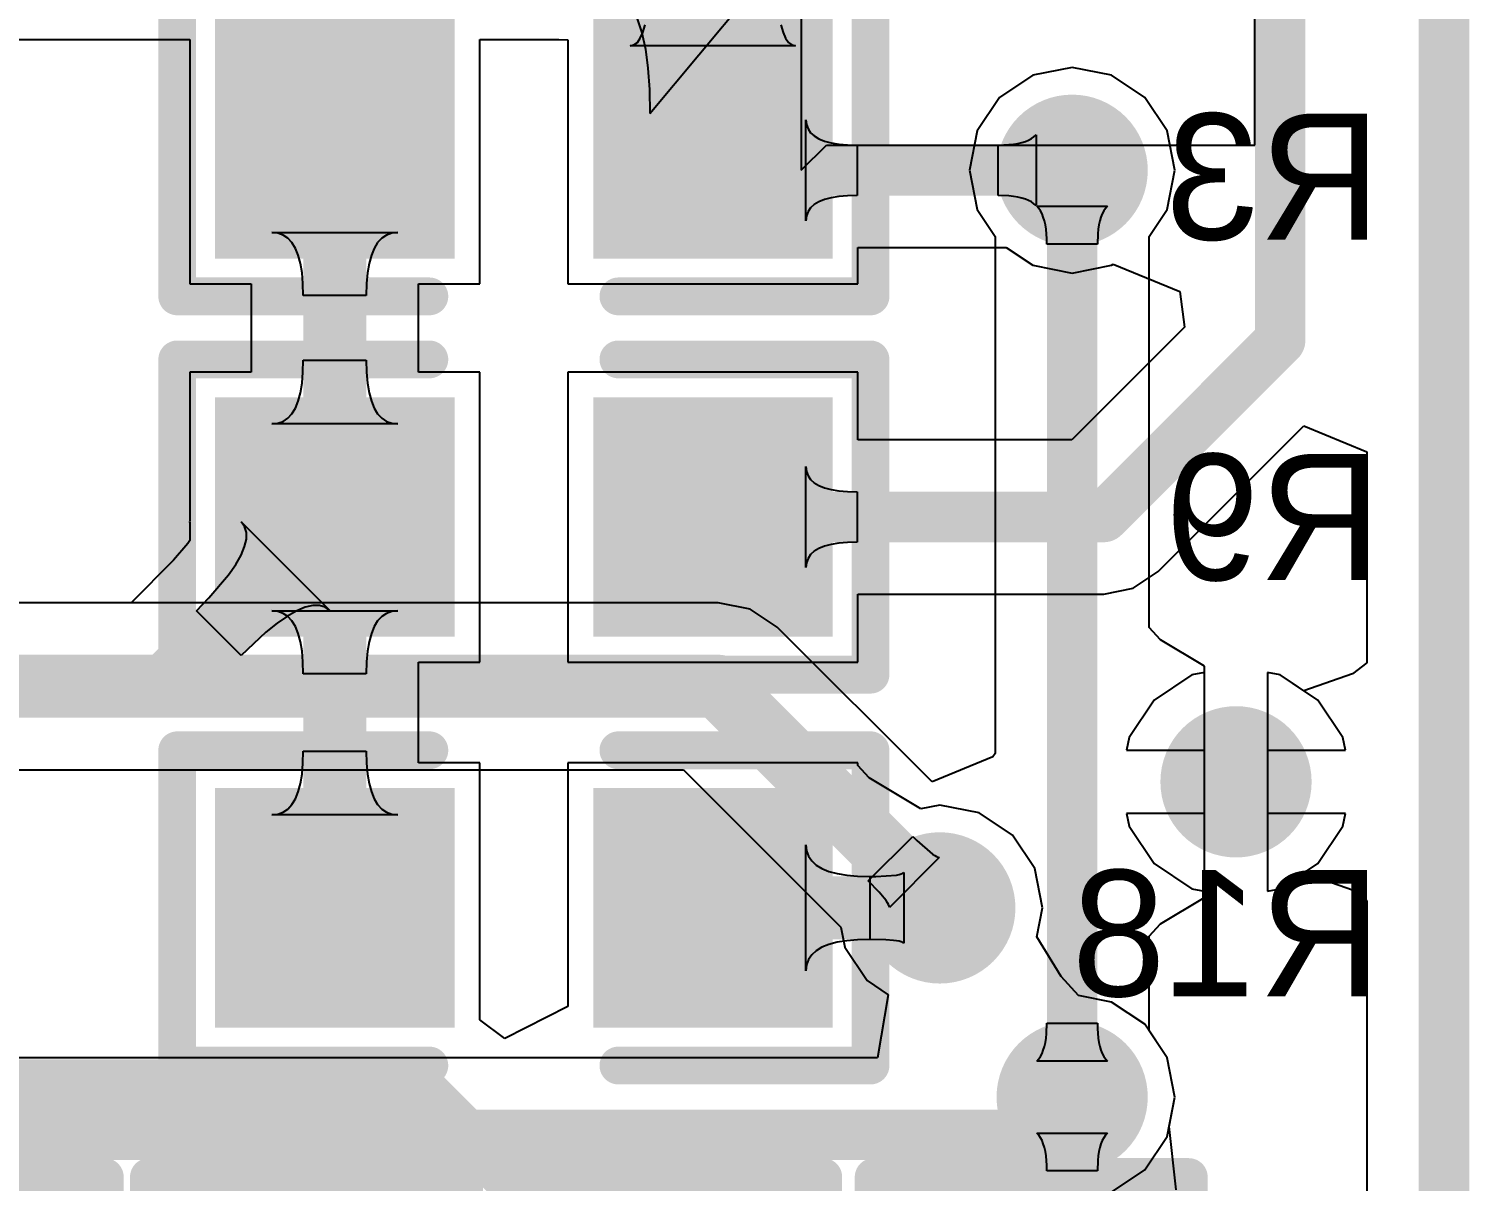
# Model space of a CAD drawing. Header units: millimetres. Extents: x -48 to 118, y -9 to 132.
# Drawn here: x 102.88 to 108.69, y 75.43 to 80.07 of the extents above; entities that cross this region are included whole.
import ezdxf

# ---------------------------------------------------------------- set-up
doc = ezdxf.new("R2010")
doc.units = ezdxf.units.MM
for name, color, linetype in [('BottomLayer', 5, 'Continuous'), ('BottomOverlay', 54, 'Continuous'), ('BottomPaste', 16, 'Continuous'), ('BottomSolder', 6, 'Continuous'), ('MultiLayer', 9, 'Continuous'), ('TopLayer', 1, 'Continuous'), ('TopSolder', 216, 'Continuous'), ('ViaHoleLayer', 16, 'Continuous')]:
    doc.layers.add(name, color=color, linetype=linetype)

# ---------------------------------------------------------------- blocks, each defined once
blk = doc.blocks.new('R0603_B_55')
at = {"layer": 'BottomLayer'}
for points in [[(-0.381, -0.381), (0.381, -0.381), (-0.381, 0.381), (0.381, 0.381)], [(1.143, -0.381), (1.905, -0.381), (1.143, 0.381), (1.905, 0.381)]]:
    blk.add_solid(points, dxfattribs=at)
at = {"layer": 'BottomOverlay', "const_width": 0.1524}
for points in [[(-0.635, -0.635), (-0.635, 0.635)], [(-0.635, 0.635), (0.381, 0.635)], [(1.143, 0.635), (2.159, 0.635)], [(2.159, -0.635), (2.159, 0.635)], [(-0.635, -0.635), (0.381, -0.635)], [(1.143, -0.635), (2.159, -0.635)]]:
    blk.add_lwpolyline(points, dxfattribs=at)
at = {"layer": 'BottomOverlay', "const_width": 0.0762}
for points in [[(-0.6731, 0.635, 1), (-0.5969, 0.635, 1)], [(-0.6731, 0.635, 1), (-0.5969, 0.635, 1)], [(0.3429, 0.635, 1), (0.4191, 0.635, 1)], [(1.1049, 0.635, 1), (1.1811, 0.635, 1)], [(2.1209, 0.635, 1), (2.1971, 0.635, 1)], [(2.1209, 0.635, 1), (2.1971, 0.635, 1)], [(-0.6731, -0.635, 1), (-0.5969, -0.635, 1)], [(-0.6731, -0.635, 1), (-0.5969, -0.635, 1)], [(0.3429, -0.635, 1), (0.4191, -0.635, 1)], [(1.1049, -0.635, 1), (1.1811, -0.635, 1)], [(2.1209, -0.635, 1), (2.1971, -0.635, 1)], [(2.1209, -0.635, 1), (2.1971, -0.635, 1)]]:
    blk.add_lwpolyline(points, format="xyb", close=True, dxfattribs=at)
at = {"layer": 'BottomPaste'}
for points in [[(-0.381, -0.381), (0.381, -0.381), (-0.381, 0.381), (0.381, 0.381)], [(1.143, -0.381), (1.905, -0.381), (1.143, 0.381), (1.905, 0.381)]]:
    blk.add_solid(points, dxfattribs=at)
at = {"layer": 'BottomSolder'}
for points in [[(-0.4826, -0.4826), (0.4826, -0.4826), (-0.4826, 0.4826), (0.4826, 0.4826)], [(1.0414, -0.4826), (2.0066, -0.4826), (1.0414, 0.4826), (2.0066, 0.4826)]]:
    blk.add_solid(points, dxfattribs=at)
blk = doc.blocks.new('R0603_B_56')
at = {"layer": 'BottomLayer'}
for points in [[(-0.381, -0.381), (0.381, -0.381), (-0.381, 0.381), (0.381, 0.381)], [(1.143, -0.381), (1.905, -0.381), (1.143, 0.381), (1.905, 0.381)]]:
    blk.add_solid(points, dxfattribs=at)
at = {"layer": 'BottomOverlay', "const_width": 0.1524}
for points in [[(-0.635, 0.635), (-0.635, -0.635)], [(-0.635, 0.635), (0.381, 0.635)], [(1.143, 0.635), (2.159, 0.635)], [(2.159, 0.635), (2.159, -0.635)], [(-0.635, -0.635), (0.381, -0.635)], [(1.143, -0.635), (2.159, -0.635)]]:
    blk.add_lwpolyline(points, dxfattribs=at)
at = {"layer": 'BottomOverlay', "const_width": 0.0762}
for points in [[(-0.6731, 0.635, 1), (-0.5969, 0.635, 1)], [(-0.6731, 0.635, 1), (-0.5969, 0.635, 1)], [(0.3429, 0.635, 1), (0.4191, 0.635, 1)], [(1.1049, 0.635, 1), (1.1811, 0.635, 1)], [(2.1209, 0.635, 1), (2.1971, 0.635, 1)], [(2.1209, 0.635, 1), (2.1971, 0.635, 1)], [(-0.6731, -0.635, 1), (-0.5969, -0.635, 1)], [(-0.6731, -0.635, 1), (-0.5969, -0.635, 1)], [(0.3429, -0.635, 1), (0.4191, -0.635, 1)], [(1.1049, -0.635, 1), (1.1811, -0.635, 1)], [(2.1209, -0.635, 1), (2.1971, -0.635, 1)], [(2.1209, -0.635, 1), (2.1971, -0.635, 1)]]:
    blk.add_lwpolyline(points, format="xyb", close=True, dxfattribs=at)
at = {"layer": 'BottomPaste'}
for points in [[(-0.381, -0.381), (0.381, -0.381), (-0.381, 0.381), (0.381, 0.381)], [(1.143, -0.381), (1.905, -0.381), (1.143, 0.381), (1.905, 0.381)]]:
    blk.add_solid(points, dxfattribs=at)
at = {"layer": 'BottomSolder'}
for points in [[(-0.4826, -0.4826), (0.4826, -0.4826), (-0.4826, 0.4826), (0.4826, 0.4826)], [(1.0414, -0.4826), (2.0066, -0.4826), (1.0414, 0.4826), (2.0066, 0.4826)]]:
    blk.add_solid(points, dxfattribs=at)
blk = doc.blocks.new('R0603_B_61')
at = {"layer": 'BottomLayer'}
for points in [[(-0.381, -0.381), (0.381, -0.381), (-0.381, 0.381), (0.381, 0.381)], [(1.143, -0.381), (1.905, -0.381), (1.143, 0.381), (1.905, 0.381)]]:
    blk.add_solid(points, dxfattribs=at)
at = {"layer": 'BottomOverlay', "const_width": 0.1524}
for points in [[(-0.635, -0.635), (-0.635, 0.635)], [(-0.635, 0.635), (0.381, 0.635)], [(1.143, 0.635), (2.159, 0.635)], [(2.159, -0.635), (2.159, 0.635)], [(-0.635, -0.635), (0.381, -0.635)], [(1.143, -0.635), (2.159, -0.635)]]:
    blk.add_lwpolyline(points, dxfattribs=at)
at = {"layer": 'BottomOverlay', "const_width": 0.0762}
for points in [[(-0.6731, 0.635, 1), (-0.5969, 0.635, 1)], [(-0.6731, 0.635, 1), (-0.5969, 0.635, 1)], [(0.3429, 0.635, 1), (0.4191, 0.635, 1)], [(1.1049, 0.635, 1), (1.1811, 0.635, 1)], [(2.1209, 0.635, 1), (2.1971, 0.635, 1)], [(2.1209, 0.635, 1), (2.1971, 0.635, 1)], [(-0.6731, -0.635, 1), (-0.5969, -0.635, 1)], [(-0.6731, -0.635, 1), (-0.5969, -0.635, 1)], [(0.3429, -0.635, 1), (0.4191, -0.635, 1)], [(1.1049, -0.635, 1), (1.1811, -0.635, 1)], [(2.1209, -0.635, 1), (2.1971, -0.635, 1)], [(2.1209, -0.635, 1), (2.1971, -0.635, 1)]]:
    blk.add_lwpolyline(points, format="xyb", close=True, dxfattribs=at)
at = {"layer": 'BottomPaste'}
for points in [[(-0.381, -0.381), (0.381, -0.381), (-0.381, 0.381), (0.381, 0.381)], [(1.143, -0.381), (1.905, -0.381), (1.143, 0.381), (1.905, 0.381)]]:
    blk.add_solid(points, dxfattribs=at)
at = {"layer": 'BottomSolder'}
for points in [[(-0.4826, -0.4826), (0.4826, -0.4826), (-0.4826, 0.4826), (0.4826, 0.4826)], [(1.0414, -0.4826), (2.0066, -0.4826), (1.0414, 0.4826), (2.0066, 0.4826)]]:
    blk.add_solid(points, dxfattribs=at)
blk = doc.blocks.new('R0603_B_62')
at = {"layer": 'BottomLayer'}
for points in [[(-0.381, -0.381), (0.381, -0.381), (-0.381, 0.381), (0.381, 0.381)], [(1.143, -0.381), (1.905, -0.381), (1.143, 0.381), (1.905, 0.381)]]:
    blk.add_solid(points, dxfattribs=at)
at = {"layer": 'BottomOverlay', "const_width": 0.1524}
for points in [[(-0.635, -0.635), (-0.635, 0.635)], [(0.381, 0.635), (-0.635, 0.635)], [(2.159, 0.635), (1.143, 0.635)], [(2.159, -0.635), (2.159, 0.635)], [(0.381, -0.635), (-0.635, -0.635)], [(2.159, -0.635), (1.143, -0.635)]]:
    blk.add_lwpolyline(points, dxfattribs=at)
at = {"layer": 'BottomOverlay', "const_width": 0.0762}
for points in [[(-0.6731, 0.635, 1), (-0.5969, 0.635, 1)], [(-0.6731, 0.635, 1), (-0.5969, 0.635, 1)], [(0.3429, 0.635, 1), (0.4191, 0.635, 1)], [(1.1049, 0.635, 1), (1.1811, 0.635, 1)], [(2.1209, 0.635, 1), (2.1971, 0.635, 1)], [(2.1209, 0.635, 1), (2.1971, 0.635, 1)], [(-0.6731, -0.635, 1), (-0.5969, -0.635, 1)], [(-0.6731, -0.635, 1), (-0.5969, -0.635, 1)], [(0.3429, -0.635, 1), (0.4191, -0.635, 1)], [(1.1049, -0.635, 1), (1.1811, -0.635, 1)], [(2.1209, -0.635, 1), (2.1971, -0.635, 1)], [(2.1209, -0.635, 1), (2.1971, -0.635, 1)]]:
    blk.add_lwpolyline(points, format="xyb", close=True, dxfattribs=at)
at = {"layer": 'BottomPaste'}
for points in [[(-0.381, -0.381), (0.381, -0.381), (-0.381, 0.381), (0.381, 0.381)], [(1.143, -0.381), (1.905, -0.381), (1.143, 0.381), (1.905, 0.381)]]:
    blk.add_solid(points, dxfattribs=at)
at = {"layer": 'BottomSolder'}
for points in [[(-0.4826, -0.4826), (0.4826, -0.4826), (-0.4826, 0.4826), (0.4826, 0.4826)], [(1.0414, -0.4826), (2.0066, -0.4826), (1.0414, 0.4826), (2.0066, 0.4826)]]:
    blk.add_solid(points, dxfattribs=at)
blk = doc.blocks.new('R0603_B_69')
at = {"layer": 'BottomLayer'}
for points in [[(-0.381, -0.381), (0.381, -0.381), (-0.381, 0.381), (0.381, 0.381)], [(1.143, -0.381), (1.905, -0.381), (1.143, 0.381), (1.905, 0.381)]]:
    blk.add_solid(points, dxfattribs=at)
at = {"layer": 'BottomOverlay', "const_width": 0.1524}
for points in [[(-0.635, 0.635), (-0.635, -0.635)], [(-0.635, 0.635), (0.381, 0.635)], [(1.143, 0.635), (2.159, 0.635)], [(2.159, 0.635), (2.159, -0.635)], [(-0.635, -0.635), (0.381, -0.635)], [(1.143, -0.635), (2.159, -0.635)]]:
    blk.add_lwpolyline(points, dxfattribs=at)
at = {"layer": 'BottomOverlay', "const_width": 0.0762}
for points in [[(-0.6731, 0.635, 1), (-0.5969, 0.635, 1)], [(-0.6731, 0.635, 1), (-0.5969, 0.635, 1)], [(0.3429, 0.635, 1), (0.4191, 0.635, 1)], [(1.1049, 0.635, 1), (1.1811, 0.635, 1)], [(2.1209, 0.635, 1), (2.1971, 0.635, 1)], [(2.1209, 0.635, 1), (2.1971, 0.635, 1)], [(-0.6731, -0.635, 1), (-0.5969, -0.635, 1)], [(-0.6731, -0.635, 1), (-0.5969, -0.635, 1)], [(0.3429, -0.635, 1), (0.4191, -0.635, 1)], [(1.1049, -0.635, 1), (1.1811, -0.635, 1)], [(2.1209, -0.635, 1), (2.1971, -0.635, 1)], [(2.1209, -0.635, 1), (2.1971, -0.635, 1)]]:
    blk.add_lwpolyline(points, format="xyb", close=True, dxfattribs=at)
at = {"layer": 'BottomPaste'}
for points in [[(-0.381, -0.381), (0.381, -0.381), (-0.381, 0.381), (0.381, 0.381)], [(1.143, -0.381), (1.905, -0.381), (1.143, 0.381), (1.905, 0.381)]]:
    blk.add_solid(points, dxfattribs=at)
at = {"layer": 'BottomSolder'}
for points in [[(-0.4826, -0.4826), (0.4826, -0.4826), (-0.4826, 0.4826), (0.4826, 0.4826)], [(1.0414, -0.4826), (2.0066, -0.4826), (1.0414, 0.4826), (2.0066, 0.4826)]]:
    blk.add_solid(points, dxfattribs=at)
blk = doc.blocks.new('R0603_B_70')
at = {"layer": 'BottomLayer'}
for points in [[(-0.381, -0.381), (0.381, -0.381), (-0.381, 0.381), (0.381, 0.381)], [(1.143, -0.381), (1.905, -0.381), (1.143, 0.381), (1.905, 0.381)]]:
    blk.add_solid(points, dxfattribs=at)
at = {"layer": 'BottomOverlay', "const_width": 0.1524}
for points in [[(-0.635, -0.635), (-0.635, 0.635)], [(-0.635, 0.635), (0.381, 0.635)], [(1.143, 0.635), (2.159, 0.635)], [(2.159, -0.635), (2.159, 0.635)], [(-0.635, -0.635), (0.381, -0.635)], [(1.143, -0.635), (2.159, -0.635)]]:
    blk.add_lwpolyline(points, dxfattribs=at)
at = {"layer": 'BottomOverlay', "const_width": 0.0762}
for points in [[(-0.6731, 0.635, 1), (-0.5969, 0.635, 1)], [(-0.6731, 0.635, 1), (-0.5969, 0.635, 1)], [(0.3429, 0.635, 1), (0.4191, 0.635, 1)], [(1.1049, 0.635, 1), (1.1811, 0.635, 1)], [(2.1209, 0.635, 1), (2.1971, 0.635, 1)], [(2.1209, 0.635, 1), (2.1971, 0.635, 1)], [(-0.6731, -0.635, 1), (-0.5969, -0.635, 1)], [(-0.6731, -0.635, 1), (-0.5969, -0.635, 1)], [(0.3429, -0.635, 1), (0.4191, -0.635, 1)], [(1.1049, -0.635, 1), (1.1811, -0.635, 1)], [(2.1209, -0.635, 1), (2.1971, -0.635, 1)], [(2.1209, -0.635, 1), (2.1971, -0.635, 1)]]:
    blk.add_lwpolyline(points, format="xyb", close=True, dxfattribs=at)
at = {"layer": 'BottomPaste'}
for points in [[(-0.381, -0.381), (0.381, -0.381), (-0.381, 0.381), (0.381, 0.381)], [(1.143, -0.381), (1.905, -0.381), (1.143, 0.381), (1.905, 0.381)]]:
    blk.add_solid(points, dxfattribs=at)
at = {"layer": 'BottomSolder'}
for points in [[(-0.4826, -0.4826), (0.4826, -0.4826), (-0.4826, 0.4826), (0.4826, 0.4826)], [(1.0414, -0.4826), (2.0066, -0.4826), (1.0414, 0.4826), (2.0066, 0.4826)]]:
    blk.add_solid(points, dxfattribs=at)
blk = doc.blocks.new('R0603_B_73')
at = {"layer": 'BottomLayer'}
for points in [[(-0.381, -0.381), (0.381, -0.381), (-0.381, 0.381), (0.381, 0.381)], [(1.143, -0.381), (1.905, -0.381), (1.143, 0.381), (1.905, 0.381)]]:
    blk.add_solid(points, dxfattribs=at)
at = {"layer": 'BottomOverlay', "const_width": 0.1524}
for points in [[(-0.635, 0.635), (-0.635, -0.635)], [(-0.635, 0.635), (0.381, 0.635)], [(1.143, 0.635), (2.159, 0.635)], [(2.159, 0.635), (2.159, -0.635)], [(-0.635, -0.635), (0.381, -0.635)], [(1.143, -0.635), (2.159, -0.635)]]:
    blk.add_lwpolyline(points, dxfattribs=at)
at = {"layer": 'BottomOverlay', "const_width": 0.0762}
for points in [[(-0.6731, 0.635, 1), (-0.5969, 0.635, 1)], [(-0.6731, 0.635, 1), (-0.5969, 0.635, 1)], [(0.3429, 0.635, 1), (0.4191, 0.635, 1)], [(1.1049, 0.635, 1), (1.1811, 0.635, 1)], [(2.1209, 0.635, 1), (2.1971, 0.635, 1)], [(2.1209, 0.635, 1), (2.1971, 0.635, 1)], [(-0.6731, -0.635, 1), (-0.5969, -0.635, 1)], [(-0.6731, -0.635, 1), (-0.5969, -0.635, 1)], [(0.3429, -0.635, 1), (0.4191, -0.635, 1)], [(1.1049, -0.635, 1), (1.1811, -0.635, 1)], [(2.1209, -0.635, 1), (2.1971, -0.635, 1)], [(2.1209, -0.635, 1), (2.1971, -0.635, 1)]]:
    blk.add_lwpolyline(points, format="xyb", close=True, dxfattribs=at)
at = {"layer": 'BottomPaste'}
for points in [[(-0.381, -0.381), (0.381, -0.381), (-0.381, 0.381), (0.381, 0.381)], [(1.143, -0.381), (1.905, -0.381), (1.143, 0.381), (1.905, 0.381)]]:
    blk.add_solid(points, dxfattribs=at)
at = {"layer": 'BottomSolder'}
for points in [[(-0.4826, -0.4826), (0.4826, -0.4826), (-0.4826, 0.4826), (0.4826, 0.4826)], [(1.0414, -0.4826), (2.0066, -0.4826), (1.0414, 0.4826), (2.0066, 0.4826)]]:
    blk.add_solid(points, dxfattribs=at)

msp = doc.modelspace()

# ---------------------------------------------------------------- linework, layer by layer
at = {"layer": 'BottomLayer'}
for p, q in [((105.9942, 82.5754), (105.9942, 79.502)), ((107.823, 79.6036), (107.823, 82.042)), ((105.3846, 79.7306), (105.8926, 80.3402)), ((105.3338, 80.1116), (105.3521, 80.0557)), ((105.3458, 80.0342), (105.3561, 80.0577)), ((105.3521, 80.0557), (105.3663, 79.9897)), ((105.3561, 80.0577), (105.3648, 80.088)), ((105.9124, 80.088), (105.9211, 80.0577)), ((105.9211, 80.0577), (105.9314, 80.0342)), ((102.1859, 80.0294), (103.5304, 80.0294)), ((102.1859, 80.0294), (103.5304, 80.0294)), ((103.5304, 80.0294), (103.5304, 79.0448)), ((103.5304, 80.0294), (103.5304, 79.0448)), ((104.6988, 79.0448), (104.6988, 80.0294)), ((104.6988, 80.0294), (105.0174, 80.0294)), ((104.6988, 79.0448), (104.6988, 80.0294)), ((104.6988, 80.0294), (105.0174, 80.0294)), ((105.0174, 80.0294), (105.0544, 80.028)), ((105.0174, 80.0294), (105.0544, 80.028)), ((105.0544, 80.028), (105.0544, 79.0448)), ((105.0544, 80.028), (105.0544, 79.0448)), ((105.3054, 80.0039), (105.3204, 80.0073)), ((105.9719, 80.0039), (105.3054, 80.0039)), ((105.3204, 80.0073), (105.3339, 80.0174)), ((105.3339, 80.0174), (105.3458, 80.0342)), ((105.9314, 80.0342), (105.9433, 80.0174)), ((105.9433, 80.0174), (105.9568, 80.0073)), ((105.9568, 80.0073), (105.9719, 80.0039)), ((105.3663, 79.9897), (105.3765, 79.9135)), ((105.3765, 79.9135), (105.3826, 79.8271)), ((105.3826, 79.8271), (105.3846, 79.7306)), ((106.0135, 79.2988), (106.0135, 79.7052)), ((106.0135, 79.7052), (106.0156, 79.6859)), ((106.0156, 79.6859), (106.0218, 79.6686)), ((106.0218, 79.6686), (106.0321, 79.6534)), ((106.0321, 79.6534), (106.0465, 79.6402)), ((105.9942, 79.502), (106.0958, 79.6036)), ((106.0465, 79.6402), (106.0651, 79.629)), ((106.0651, 79.629), (106.0878, 79.6199)), ((106.0878, 79.6199), (106.1146, 79.6127)), ((106.0958, 79.6036), (107.823, 79.6036)), ((106.1146, 79.6127), (106.1455, 79.6077)), ((106.1455, 79.6077), (106.1806, 79.6046)), ((106.1806, 79.6046), (106.2198, 79.6036)), ((106.2198, 79.6036), (106.2198, 79.4004)), ((106.7885, 79.6036), (106.8104, 79.604)), ((106.7885, 79.4004), (106.7885, 79.6036)), ((106.8104, 79.604), (106.8497, 79.6073)), ((106.8497, 79.6073), (106.8672, 79.6101)), ((106.8672, 79.6101), (106.8832, 79.6138)), ((106.8832, 79.6138), (106.8977, 79.6182)), ((106.8977, 79.6182), (106.9108, 79.6235)), ((106.9108, 79.6235), (106.9224, 79.6296)), ((106.9224, 79.6296), (106.9326, 79.6365)), ((106.9326, 79.6365), (106.9413, 79.6442)), ((106.9413, 79.6442), (106.9413, 79.3598)), ((106.0465, 79.3638), (106.0321, 79.3506)), ((106.0651, 79.375), (106.0465, 79.3638)), ((106.0878, 79.3841), (106.0651, 79.375)), ((106.1146, 79.3913), (106.0878, 79.3841)), ((106.1455, 79.3963), (106.1146, 79.3913)), ((106.1806, 79.3994), (106.1455, 79.3963)), ((106.2198, 79.4004), (106.1806, 79.3994)), ((106.8308, 79.3988), (106.7885, 79.4004)), ((106.8497, 79.3967), (106.8308, 79.3988)), ((106.8672, 79.3939), (106.8497, 79.3967)), ((106.8832, 79.3902), (106.8672, 79.3939)), ((106.8977, 79.3858), (106.8832, 79.3902)), ((106.9108, 79.3805), (106.8977, 79.3858)), ((106.9224, 79.3744), (106.9108, 79.3805)), ((106.9326, 79.3675), (106.9224, 79.3744)), ((106.9413, 79.3598), (106.9326, 79.3675)), ((106.0156, 79.3181), (106.0135, 79.2988)), ((106.0218, 79.3354), (106.0156, 79.3181)), ((106.0321, 79.3506), (106.0218, 79.3354)), ((103.8847, 79.2485), (103.8606, 79.251)), ((103.8606, 79.251), (104.3686, 79.251)), ((103.9063, 79.2409), (103.8847, 79.2485)), ((104.3445, 79.2485), (104.3229, 79.2409)), ((104.3686, 79.251), (104.3445, 79.2485)), ((103.9254, 79.2282), (103.9063, 79.2409)), ((103.9419, 79.2104), (103.9254, 79.2282)), ((103.9559, 79.1875), (103.9419, 79.2104)), ((103.9673, 79.1596), (103.9559, 79.1875)), ((104.2734, 79.1875), (104.2619, 79.1596)), ((104.2873, 79.2104), (104.2734, 79.1875)), ((104.3038, 79.2282), (104.2873, 79.2104)), ((104.3229, 79.2409), (104.3038, 79.2282)), ((106.2228, 79.0448), (106.2228, 79.1912)), ((106.2228, 79.1912), (106.82, 79.1912)), ((106.2228, 79.0448), (106.2228, 79.1912)), ((106.2228, 79.1912), (106.82, 79.1912)), ((106.82, 79.1912), (106.9278, 79.1192)), ((106.82, 79.1912), (106.9278, 79.1192)), ((103.9762, 79.1266), (103.9673, 79.1596)), ((103.9825, 79.0885), (103.9762, 79.1266)), ((104.253, 79.1266), (104.2467, 79.0885)), ((104.2619, 79.1596), (104.253, 79.1266)), ((103.9863, 79.0453), (103.9825, 79.0885)), ((104.2467, 79.0885), (104.2429, 79.0453)), ((106.9278, 79.1192), (107.0864, 79.0876)), ((106.9278, 79.1192), (107.0864, 79.0876)), ((107.0864, 79.0876), (107.245, 79.1192)), ((107.0864, 79.0876), (107.245, 79.1192)), ((107.245, 79.1192), (107.2518, 79.1238)), ((107.245, 79.1192), (107.2518, 79.1238)), ((107.2518, 79.1238), (107.5207, 79.0143)), ((107.2518, 79.1238), (107.5207, 79.0143)), ((103.5304, 79.0448), (103.7779, 79.0448)), ((103.5304, 79.0448), (103.7779, 79.0448)), ((103.7779, 79.0448), (103.7779, 78.6892)), ((103.7779, 79.0448), (103.7779, 78.6892)), ((103.9876, 78.997), (103.9863, 79.0453)), ((104.2429, 79.0453), (104.2416, 78.997)), ((104.4513, 78.6892), (104.4513, 79.0448)), ((104.4513, 79.0448), (104.6988, 79.0448)), ((104.4513, 78.6892), (104.4513, 79.0448)), ((104.4513, 79.0448), (104.6988, 79.0448)), ((105.0544, 79.0448), (106.2228, 79.0448)), ((105.0544, 79.0448), (106.2228, 79.0448)), ((107.5207, 79.0143), (107.5392, 78.8703)), ((107.5207, 79.0143), (107.5392, 78.8703)), ((104.2416, 78.997), (103.9876, 78.997)), ((107.5392, 78.8703), (107.0847, 78.4158)), ((107.5392, 78.8703), (107.0847, 78.4158)), ((103.9863, 78.6881), (103.9876, 78.737)), ((103.9876, 78.737), (104.2416, 78.737)), ((104.2416, 78.737), (104.2429, 78.6881)), ((103.7779, 78.6892), (103.5304, 78.6892)), ((103.5304, 78.6892), (103.5304, 78.091)), ((103.7779, 78.6892), (103.5304, 78.6892)), ((103.5304, 78.6892), (103.5304, 78.091)), ((103.9825, 78.6444), (103.9863, 78.6881)), ((104.2429, 78.6881), (104.2467, 78.6444)), ((104.6988, 78.6892), (104.4513, 78.6892)), ((104.6988, 78.6892), (104.4513, 78.6892)), ((104.6988, 77.5208), (104.6988, 78.6892)), ((104.6988, 77.5208), (104.6988, 78.6892)), ((106.2228, 78.6892), (105.0544, 78.6892)), ((105.0544, 78.6892), (105.0544, 77.5208)), ((106.2228, 78.6892), (105.0544, 78.6892)), ((105.0544, 78.6892), (105.0544, 77.5208)), ((106.2228, 78.4158), (106.2228, 78.6892)), ((106.2228, 78.4158), (106.2228, 78.6892)), ((103.9673, 78.5724), (103.9762, 78.6059)), ((103.9762, 78.6059), (103.9825, 78.6444)), ((104.2467, 78.6444), (104.253, 78.6059)), ((104.253, 78.6059), (104.2619, 78.5724)), ((103.9559, 78.5442), (103.9673, 78.5724)), ((104.2619, 78.5724), (104.2734, 78.5442)), ((103.8847, 78.4825), (103.9063, 78.4902)), ((103.9063, 78.4902), (103.9254, 78.503)), ((103.9254, 78.503), (103.9419, 78.521)), ((103.9419, 78.521), (103.9559, 78.5442)), ((104.2734, 78.5442), (104.2873, 78.521)), ((104.2873, 78.521), (104.3038, 78.503)), ((104.3038, 78.503), (104.3229, 78.4902)), ((104.3229, 78.4902), (104.3445, 78.4825)), ((103.8606, 78.4799), (103.8847, 78.4825)), ((104.3686, 78.4799), (103.8606, 78.4799)), ((104.3445, 78.4825), (104.3686, 78.4799)), ((107.4331, 77.8853), (108.0202, 78.4723)), ((107.4331, 77.8853), (108.0202, 78.4723)), ((108.0202, 78.4723), (108.2742, 78.3671)), ((108.0202, 78.4723), (108.2742, 78.3671)), ((107.0847, 78.4158), (106.2228, 78.4158)), ((107.0847, 78.4158), (106.2228, 78.4158)), ((108.2742, 78.3671), (108.2742, 77.5179)), ((108.2742, 78.3671), (108.2742, 77.5179)), ((106.0135, 77.9018), (106.0135, 78.3082)), ((106.0135, 78.3082), (106.0156, 78.2889)), ((106.0156, 78.2889), (106.0218, 78.2716)), ((106.0218, 78.2716), (106.0321, 78.2564)), ((106.0321, 78.2564), (106.0465, 78.2432)), ((106.0465, 78.2432), (106.0651, 78.232)), ((106.0651, 78.232), (106.0878, 78.2229)), ((106.0878, 78.2229), (106.1146, 78.2157)), ((106.1146, 78.2157), (106.1455, 78.2107)), ((106.1455, 78.2107), (106.1806, 78.2076)), ((106.1806, 78.2076), (106.2198, 78.2066)), ((106.2198, 78.2066), (106.2198, 78.0034)), ((103.5304, 78.091), (103.5295, 78.0863)), ((103.5304, 78.091), (103.5295, 78.0863)), ((103.5295, 78.0863), (103.5304, 78.0816)), ((103.5295, 78.0863), (103.5304, 78.0816)), ((103.5304, 78.0816), (103.5304, 78.0111)), ((103.5304, 78.0816), (103.5304, 78.0111)), ((103.751, 78.0665), (103.7367, 78.0863)), ((103.7367, 78.0863), (104.0959, 77.727)), ((103.7582, 78.0432), (103.751, 78.0665)), ((103.7582, 78.0162), (103.7582, 78.0432)), ((103.5219, 77.9989), (103.4642, 77.9308)), ((103.5219, 77.9989), (103.4642, 77.9308)), ((103.5304, 78.0111), (103.5219, 77.9989)), ((103.5304, 78.0111), (103.5219, 77.9989)), ((103.7367, 77.9516), (103.751, 77.9857)), ((103.751, 77.9857), (103.7582, 78.0162)), ((106.0465, 77.9668), (106.0321, 77.9536)), ((106.0651, 77.978), (106.0465, 77.9668)), ((106.0878, 77.9871), (106.0651, 77.978)), ((106.1146, 77.9943), (106.0878, 77.9871)), ((106.1455, 77.9993), (106.1146, 77.9943)), ((106.1806, 78.0024), (106.1455, 77.9993)), ((106.2198, 78.0034), (106.1806, 78.0024)), ((103.4642, 77.9308), (103.2934, 77.7599)), ((103.4642, 77.9308), (103.2934, 77.7599)), ((103.6864, 77.8725), (103.7151, 77.9138)), ((103.7151, 77.9138), (103.7367, 77.9516)), ((106.0156, 77.9211), (106.0135, 77.9018)), ((106.0218, 77.9384), (106.0156, 77.9211)), ((106.0321, 77.9536), (106.0218, 77.9384)), ((103.6073, 77.7791), (103.6864, 77.8725)), ((107.3323, 77.8179), (107.4331, 77.8853)), ((107.3323, 77.8179), (107.4331, 77.8853)), ((106.2228, 77.5208), (106.2228, 77.7942)), ((106.2228, 77.7942), (107.2134, 77.7942)), ((106.2228, 77.5208), (106.2228, 77.7942)), ((106.2228, 77.7942), (107.2134, 77.7942)), ((107.2134, 77.7942), (107.3323, 77.8179)), ((107.2134, 77.7942), (107.3323, 77.8179)), ((103.2934, 77.7599), (102.7702, 77.7599)), ((103.2934, 77.7599), (102.7702, 77.7599)), ((103.557, 77.727), (103.6073, 77.7791)), ((103.9953, 77.7414), (103.9612, 77.727)), ((104.0258, 77.7486), (103.9953, 77.7414)), ((104.0528, 77.7486), (104.0258, 77.7486)), ((104.0761, 77.7414), (104.0528, 77.7486)), ((104.0959, 77.727), (104.0761, 77.7414)), ((103.7367, 77.5474), (103.557, 77.727)), ((103.8821, 77.6768), (103.8372, 77.6408)), ((103.8847, 77.7245), (103.8606, 77.727)), ((103.8606, 77.727), (104.3686, 77.727)), ((103.9234, 77.7055), (103.8821, 77.6768)), ((103.9063, 77.7169), (103.8847, 77.7245)), ((103.9254, 77.7042), (103.9063, 77.7169)), ((103.9612, 77.727), (103.9234, 77.7055)), ((103.9419, 77.6864), (103.9254, 77.7042)), ((103.9559, 77.6635), (103.9419, 77.6864)), ((104.2873, 77.6864), (104.2734, 77.6635)), ((104.3038, 77.7042), (104.2873, 77.6864)), ((104.3229, 77.7169), (104.3038, 77.7042)), ((104.3445, 77.7245), (104.3229, 77.7169)), ((104.3686, 77.727), (104.3445, 77.7245)), ((103.8372, 77.6408), (103.7367, 77.5474)), ((103.9673, 77.6356), (103.9559, 77.6635)), ((103.9762, 77.6026), (103.9673, 77.6356)), ((104.2619, 77.6356), (104.253, 77.6026)), ((104.2734, 77.6635), (104.2619, 77.6356)), ((103.9825, 77.5645), (103.9762, 77.6026)), ((103.9863, 77.5213), (103.9825, 77.5645)), ((104.2467, 77.5645), (104.2429, 77.5213)), ((104.253, 77.6026), (104.2467, 77.5645)), ((103.9876, 77.473), (103.9863, 77.5213)), ((104.2429, 77.5213), (104.2416, 77.473)), ((104.4513, 77.1144), (104.4513, 77.5208)), ((104.4513, 77.5208), (104.6988, 77.5208)), ((104.4513, 77.1144), (104.4513, 77.5208)), ((104.4513, 77.5208), (104.6988, 77.5208)), ((105.0544, 77.5208), (106.2228, 77.5208)), ((105.0544, 77.5208), (106.2228, 77.5208)), ((108.2742, 77.5179), (108.2163, 77.4739)), ((108.2742, 77.5179), (108.2163, 77.4739)), ((104.2416, 77.473), (103.9876, 77.473)), ((107.5684, 77.4689), (107.4172, 77.3678)), ((107.5684, 77.4689), (107.4172, 77.3678)), ((107.6198, 77.4791), (107.5684, 77.4689)), ((107.6198, 77.4791), (107.5684, 77.4689)), ((107.6198, 77.1652), (107.6198, 77.4791)), ((107.6198, 77.1652), (107.6198, 77.4791)), ((107.9252, 77.4689), (107.8738, 77.4791)), ((107.8738, 77.4791), (107.8738, 77.0382)), ((107.9252, 77.4689), (107.8738, 77.4791)), ((107.8738, 77.4791), (107.8738, 77.0382)), ((108.0202, 77.4054), (107.9252, 77.4689)), ((108.0202, 77.4054), (107.9252, 77.4689)), ((108.2163, 77.4739), (108.0202, 77.4054)), ((108.2163, 77.4739), (108.0202, 77.4054)), ((107.4172, 77.3678), (107.3161, 77.2166)), ((107.4172, 77.3678), (107.3161, 77.2166)), ((107.3161, 77.2166), (107.3059, 77.1652)), ((107.3161, 77.2166), (107.3059, 77.1652)), ((103.9863, 77.1133), (103.9876, 77.1622)), ((103.9876, 77.1622), (104.2416, 77.1622)), ((104.2416, 77.1622), (104.2429, 77.1133)), ((107.3059, 77.1652), (107.6198, 77.1652)), ((107.3059, 77.1652), (107.6198, 77.1652)), ((103.9825, 77.0696), (103.9863, 77.1133)), ((104.2429, 77.1133), (104.2467, 77.0696)), ((104.6988, 77.1144), (104.4513, 77.1144)), ((104.6988, 77.1144), (104.4513, 77.1144)), ((104.6988, 76.0791), (104.6988, 77.1144)), ((104.6988, 76.0791), (104.6988, 77.1144)), ((106.2228, 77.1144), (105.0544, 77.1144)), ((105.0544, 77.1144), (105.0544, 76.1332)), ((106.2228, 77.1144), (105.0544, 77.1144)), ((105.0544, 77.1144), (105.0544, 76.1332)), ((106.2228, 77.1038), (106.2228, 77.1144)), ((106.2228, 77.1038), (106.2228, 77.1144)), ((106.2678, 77.0538), (106.2228, 77.1038)), ((106.2678, 77.0538), (106.2228, 77.1038)), ((103.9762, 77.0311), (103.9825, 77.0696)), ((104.2467, 77.0696), (104.253, 77.0311)), ((106.4768, 76.9294), (106.2678, 77.0538)), ((106.4768, 76.9294), (106.2678, 77.0538)), ((107.8738, 77.0382), (107.8738, 76.5973)), ((107.8738, 77.0382), (107.8738, 76.5973)), ((103.9559, 76.9694), (103.9673, 76.9976)), ((103.9673, 76.9976), (103.9762, 77.0311)), ((104.253, 77.0311), (104.2619, 76.9976)), ((104.2619, 76.9976), (104.2734, 76.9694)), ((103.9063, 76.9154), (103.9254, 76.9282)), ((103.9254, 76.9282), (103.9419, 76.9462)), ((103.9419, 76.9462), (103.9559, 76.9694)), ((104.2734, 76.9694), (104.2873, 76.9462)), ((104.2873, 76.9462), (104.3038, 76.9282)), ((104.3038, 76.9282), (104.3229, 76.9154)), ((106.553, 76.9446), (106.4768, 76.9294)), ((106.553, 76.9446), (106.4768, 76.9294)), ((106.7116, 76.913), (106.553, 76.9446)), ((106.7116, 76.913), (106.553, 76.9446)), ((103.8606, 76.9051), (103.8847, 76.9077)), ((104.3686, 76.9051), (103.8606, 76.9051)), ((103.8847, 76.9077), (103.9063, 76.9154)), ((104.3229, 76.9154), (104.3445, 76.9077)), ((104.3445, 76.9077), (104.3686, 76.9051)), ((106.846, 76.8232), (106.7116, 76.913)), ((106.846, 76.8232), (106.7116, 76.913)), ((107.6198, 76.9112), (107.3059, 76.9112)), ((107.3059, 76.9112), (107.3161, 76.8598)), ((107.6198, 76.9112), (107.3059, 76.9112)), ((107.3059, 76.9112), (107.3161, 76.8598)), ((107.6198, 76.5973), (107.6198, 76.9112)), ((107.6198, 76.5973), (107.6198, 76.9112)), ((106.9358, 76.6888), (106.846, 76.8232)), ((106.9358, 76.6888), (106.846, 76.8232)), ((107.3161, 76.8598), (107.4172, 76.7086)), ((107.3161, 76.8598), (107.4172, 76.7086)), ((106.0135, 76.2762), (106.0135, 76.7842)), ((106.0135, 76.7842), (106.0161, 76.7601)), ((106.0161, 76.7601), (106.0238, 76.7385)), ((106.0238, 76.7385), (106.0366, 76.7194)), ((106.0366, 76.7194), (106.0546, 76.7029)), ((106.0546, 76.7029), (106.0778, 76.6889)), ((106.0778, 76.6889), (106.106, 76.6775)), ((106.9674, 76.5302), (106.9358, 76.6888)), ((106.9674, 76.5302), (106.9358, 76.6888)), ((107.4172, 76.7086), (107.5684, 76.6075)), ((107.4172, 76.7086), (107.5684, 76.6075)), ((106.106, 76.6775), (106.1395, 76.6686)), ((106.1395, 76.6686), (106.178, 76.6623)), ((106.178, 76.6623), (106.2217, 76.6585)), ((106.2217, 76.6585), (106.2706, 76.6572)), ((106.2706, 76.6572), (106.2706, 76.4032)), ((106.2725, 76.6572), (106.2955, 76.6574)), ((106.2725, 76.4032), (106.2725, 76.6572)), ((106.2955, 76.6574), (106.379, 76.6627)), ((106.379, 76.6627), (106.3894, 76.6647)), ((106.3894, 76.6647), (106.3977, 76.667)), ((106.3977, 76.667), (106.4038, 76.6695)), ((106.4038, 76.6695), (106.4079, 76.6724)), ((106.4079, 76.6724), (106.4079, 76.388)), ((107.9252, 76.6075), (108.0202, 76.671)), ((107.9252, 76.6075), (108.0202, 76.671)), ((108.0202, 76.671), (108.2163, 76.6025)), ((108.0202, 76.671), (108.2163, 76.6025)), ((107.5684, 76.6075), (107.6198, 76.5973)), ((107.5684, 76.6075), (107.6198, 76.5973)), ((107.8738, 76.5973), (107.9252, 76.6075)), ((107.8738, 76.5973), (107.9252, 76.6075)), ((108.2163, 76.6025), (108.2742, 76.5585)), ((108.2163, 76.6025), (108.2742, 76.5585)), ((106.9441, 76.4132), (106.9674, 76.5302)), ((106.9441, 76.4132), (106.9674, 76.5302)), ((108.2742, 76.5585), (108.2742, 73.3823)), ((108.2742, 76.5585), (108.2742, 73.3823)), ((106.178, 76.3981), (106.1395, 76.3918)), ((106.2217, 76.4019), (106.178, 76.3981)), ((106.2706, 76.4032), (106.2217, 76.4019)), ((106.3353, 76.4018), (106.2725, 76.4032)), ((106.3666, 76.3994), (106.3353, 76.4018)), ((106.379, 76.3977), (106.3666, 76.3994)), ((107.0422, 76.2541), (106.9441, 76.4132)), ((107.0422, 76.2541), (106.9441, 76.4132)), ((106.0366, 76.341), (106.0238, 76.3219)), ((106.0546, 76.3575), (106.0366, 76.341)), ((106.0778, 76.3714), (106.0546, 76.3575)), ((106.106, 76.3829), (106.0778, 76.3714)), ((106.1395, 76.3918), (106.106, 76.3829)), ((106.3894, 76.3957), (106.379, 76.3977)), ((106.3977, 76.3934), (106.3894, 76.3957)), ((106.4038, 76.3909), (106.3977, 76.3934)), ((106.4079, 76.388), (106.4038, 76.3909)), ((106.0161, 76.3003), (106.0135, 76.2762)), ((106.0238, 76.3219), (106.0161, 76.3003)), ((107.1116, 76.1775), (107.0422, 76.2541)), ((107.1116, 76.1775), (107.0422, 76.2541)), ((107.245, 76.151), (107.1116, 76.1775)), ((107.245, 76.151), (107.1116, 76.1775)), ((105.0544, 76.1332), (104.8004, 76.0045)), ((105.0544, 76.1332), (104.8004, 76.0045)), ((107.3794, 76.0612), (107.245, 76.151)), ((107.3794, 76.0612), (107.245, 76.151)), ((104.8004, 76.0045), (104.6988, 76.0791)), ((104.8004, 76.0045), (104.6988, 76.0791)), ((107.4692, 75.9268), (107.3794, 76.0612)), ((107.4692, 75.9268), (107.3794, 76.0612)), ((107.5008, 75.7682), (107.4692, 75.9268)), ((107.5008, 75.7682), (107.4692, 75.9268)), ((107.4771, 75.649), (107.5008, 75.7682)), ((107.4771, 75.649), (107.5008, 75.7682)), ((107.5056, 75.395), (107.4771, 75.649)), ((107.5056, 75.395), (107.4771, 75.649)), ((106.9519, 75.6144), (106.9442, 75.6231)), ((106.9442, 75.6231), (107.2286, 75.6231)), ((106.9588, 75.6042), (106.9519, 75.6144)), ((106.9649, 75.5926), (106.9588, 75.6042)), ((106.9702, 75.5795), (106.9649, 75.5926)), ((107.2079, 75.5926), (107.2026, 75.5795)), ((107.214, 75.6042), (107.2079, 75.5926)), ((107.2209, 75.6144), (107.214, 75.6042)), ((107.2286, 75.6231), (107.2209, 75.6144)), ((106.9746, 75.565), (106.9702, 75.5795)), ((106.9783, 75.549), (106.9746, 75.565)), ((106.9811, 75.5315), (106.9783, 75.549)), ((106.9844, 75.4922), (106.9811, 75.5315)), ((107.1917, 75.5315), (107.1896, 75.5126)), ((107.1945, 75.549), (107.1917, 75.5315)), ((107.1982, 75.565), (107.1945, 75.549)), ((107.2026, 75.5795), (107.1982, 75.565)), ((106.9848, 75.4703), (106.9844, 75.4922)), ((107.188, 75.4703), (106.9848, 75.4703)), ((107.1896, 75.5126), (107.188, 75.4703))]:
    msp.add_line(p, q, dxfattribs=at)
for points, const_width in [([(108.585, 73.2536), (108.585, 81.4578)], 0.2032), ([(107.9246, 78.8162), (107.9246, 81.3562)], 0.2032), ([(105.6386, 79.629), (105.6386, 80.3402)], 0.508), ([(104.1146, 78.105), (104.1146, 79.629)], 0.254), ([(105.6386, 79.629), (105.7656, 79.502)], 0.2032), ([(105.7656, 79.502), (107.0864, 79.502)], 0.2032), ([(107.2134, 78.105), (107.9246, 78.8162)], 0.2032), ([(103.4328, 77.4232), (104.1146, 78.105)], 0.254), ([(104.1146, 76.5302), (104.1146, 78.105)], 0.254), ([(105.6386, 78.105), (107.2134, 78.105)], 0.2032), ([(102.407, 77.4232), (103.4328, 77.4232)], 0.254), ([(105.6386, 76.5302), (106.553, 76.5302)], 0.254), ([(102.42, 75.819), (104.44, 75.819)], 0.2032), ([(104.44, 75.819), (105.4482, 74.8108)], 0.2032), ([(107.0864, 74.9758), (107.0864, 75.7682)], 0.2032)]:
    msp.add_lwpolyline(points, dxfattribs=dict(at, const_width=const_width))
for points, const_width in [([(105.5116, 79.629, 1), (105.7656, 79.629, 1)], 0.254), ([(104.0511, 79.629, 1), (104.1781, 79.629, 1)], 0.127), ([(105.5878, 79.629, 1), (105.6894, 79.629, 1)], 0.1016), ([(106.9848, 79.502, 1), (107.188, 79.502, 1)], 0.2032), ([(105.7148, 79.502, 1), (105.8164, 79.502, 1)], 0.1016), ([(105.7148, 79.502, 1), (105.8164, 79.502, 1)], 0.1016), ([(107.0356, 79.502, 1), (107.1372, 79.502, 1)], 0.1016), ([(107.8738, 78.8162, 1), (107.9754, 78.8162, 1)], 0.1016), ([(107.8738, 78.8162, 1), (107.9754, 78.8162, 1)], 0.1016), ([(104.0511, 78.105, 1), (104.1781, 78.105, 1)], 0.127), ([(104.0511, 78.105, 1), (104.1781, 78.105, 1)], 0.127), ([(104.0511, 78.105, 1), (104.1781, 78.105, 1)], 0.127), ([(105.5878, 78.105, 1), (105.6894, 78.105, 1)], 0.1016), ([(107.1626, 78.105, 1), (107.2642, 78.105, 1)], 0.1016), ([(107.1626, 78.105, 1), (107.2642, 78.105, 1)], 0.1016), ([(103.3693, 77.4232, 1), (103.4963, 77.4232, 1)], 0.127), ([(103.3693, 77.4232, 1), (103.4963, 77.4232, 1)], 0.127), ([(107.6452, 77.0382, 1), (107.8484, 77.0382, 1)], 0.2032), ([(106.4514, 76.5302, 1), (106.6546, 76.5302, 1)], 0.2032), ([(104.0511, 76.5302, 1), (104.1781, 76.5302, 1)], 0.127), ([(105.5751, 76.5302, 1), (105.7021, 76.5302, 1)], 0.127), ([(106.4895, 76.5302, 1), (106.6165, 76.5302, 1)], 0.127), ([(106.9848, 75.7682, 1), (107.188, 75.7682, 1)], 0.2032), ([(104.3892, 75.819, 1), (104.4908, 75.819, 1)], 0.1016), ([(104.3892, 75.819, 1), (104.4908, 75.819, 1)], 0.1016), ([(107.0356, 75.7682, 1), (107.1372, 75.7682, 1)], 0.1016)]:
    msp.add_lwpolyline(points, format="xyb", close=True, dxfattribs=dict(at, const_width=const_width))
at = {"layer": 'BottomSolder', "const_width": 0.3048}
for points in [[(106.934, 79.502, 1), (107.2388, 79.502, 1)], [(107.5944, 77.0382, 1), (107.8992, 77.0382, 1)], [(106.4006, 76.5302, 1), (106.7054, 76.5302, 1)], [(106.934, 75.7682, 1), (107.2388, 75.7682, 1)]]:
    msp.add_lwpolyline(points, format="xyb", close=True, dxfattribs=at)
at = {"layer": 'MultiLayer', "const_width": 0.2032}
for points in [[(106.9848, 79.502, 1), (107.188, 79.502, 1)], [(107.6452, 77.0382, 1), (107.8484, 77.0382, 1)], [(106.4514, 76.5302, 1), (106.6546, 76.5302, 1)], [(106.9848, 75.7682, 1), (107.188, 75.7682, 1)]]:
    msp.add_lwpolyline(points, format="xyb", close=True, dxfattribs=at)
at = {"layer": 'TopLayer'}
for p, q in [((106.9278, 79.8848), (106.7934, 79.795)), ((107.0864, 79.9164), (106.9278, 79.8848)), ((107.245, 79.8848), (107.0864, 79.9164)), ((107.3794, 79.795), (107.245, 79.8848)), ((106.7934, 79.795), (106.7036, 79.6606)), ((107.4692, 79.6606), (107.3794, 79.795)), ((106.7036, 79.6606), (106.672, 79.502)), ((107.5008, 79.502), (107.4692, 79.6606)), ((106.672, 79.502), (106.7036, 79.3434)), ((107.4692, 79.3434), (107.5008, 79.502)), ((106.7036, 79.3434), (106.7756, 79.2356)), ((106.9519, 79.3482), (106.9442, 79.3569)), ((106.9442, 79.3569), (107.2286, 79.3569)), ((106.9588, 79.338), (106.9519, 79.3482)), ((106.9649, 79.3264), (106.9588, 79.338)), ((106.9702, 79.3133), (106.9649, 79.3264)), ((106.9746, 79.2988), (106.9702, 79.3133)), ((107.2026, 79.3133), (107.1982, 79.2988)), ((107.2079, 79.3264), (107.2026, 79.3133)), ((107.214, 79.338), (107.2079, 79.3264)), ((107.2209, 79.3482), (107.214, 79.338)), ((107.2286, 79.3569), (107.2209, 79.3482)), ((107.3972, 79.2356), (107.4692, 79.3434)), ((106.9783, 79.2828), (106.9746, 79.2988)), ((106.9811, 79.2653), (106.9783, 79.2828)), ((106.9844, 79.226), (106.9811, 79.2653)), ((107.1896, 79.2464), (107.188, 79.2041)), ((107.1917, 79.2653), (107.1896, 79.2464)), ((107.1945, 79.2828), (107.1917, 79.2653)), ((107.1982, 79.2988), (107.1945, 79.2828)), ((106.7756, 79.2356), (106.7756, 77.1524)), ((106.9848, 79.2041), (106.9844, 79.226)), ((107.188, 79.2041), (106.9848, 79.2041)), ((107.3972, 77.6599), (107.3972, 79.2356)), ((105.66, 77.7599), (98.0684, 77.7599)), ((105.7888, 77.7343), (105.66, 77.7599)), ((105.898, 77.6613), (105.7888, 77.7343)), ((106.5216, 77.0377), (105.898, 77.6613)), ((107.4419, 77.61), (107.3972, 77.6599)), ((107.6198, 77.504), (107.4419, 77.61)), ((107.6198, 77.0382), (107.6198, 77.504)), ((107.9252, 77.4689), (107.8738, 77.4791)), ((107.8738, 77.4791), (107.8738, 77.1652)), ((108.0764, 77.3678), (107.9252, 77.4689)), ((108.1775, 77.2166), (108.0764, 77.3678)), ((108.1877, 77.1652), (108.1775, 77.2166)), ((107.8738, 77.1652), (108.1877, 77.1652)), ((106.7671, 77.1394), (106.5216, 77.0377)), ((106.7756, 77.1524), (106.7671, 77.1394)), ((98.0684, 77.0865), (105.5205, 77.0865)), ((105.5205, 77.0865), (106.154, 76.4531)), ((107.6198, 76.5724), (107.6198, 77.0382)), ((108.1877, 76.9112), (107.8738, 76.9112)), ((107.8738, 76.9112), (107.8738, 76.5973)), ((108.1775, 76.8598), (108.1877, 76.9112)), ((106.2648, 76.6388), (106.4444, 76.8184)), ((106.4444, 76.8184), (106.4608, 76.8022)), ((108.0764, 76.7086), (108.1775, 76.8598)), ((106.4608, 76.8022), (106.5237, 76.7469)), ((106.5237, 76.7469), (106.5324, 76.7409)), ((106.551, 76.7334), (106.3498, 76.5322)), ((106.5324, 76.7409), (106.5399, 76.7367)), ((106.5399, 76.7367), (106.5461, 76.7342)), ((106.5461, 76.7342), (106.551, 76.7334)), ((107.9252, 76.6075), (108.0764, 76.7086)), ((106.3083, 76.5934), (106.2648, 76.6388)), ((106.3287, 76.5695), (106.3083, 76.5934)), ((107.4419, 76.4664), (107.6198, 76.5724)), ((107.8738, 76.5973), (107.9252, 76.6075)), ((106.3363, 76.5595), (106.3287, 76.5695)), ((106.3423, 76.5508), (106.3363, 76.5595)), ((106.3465, 76.5433), (106.3423, 76.5508)), ((106.349, 76.5371), (106.3465, 76.5433)), ((106.3498, 76.5322), (106.349, 76.5371)), ((107.3972, 76.4165), (107.4419, 76.4664)), ((106.154, 76.4531), (106.1702, 76.3716)), ((107.3972, 76.0346), (107.3972, 76.4165)), ((106.1702, 76.3716), (106.26, 76.2372)), ((106.26, 76.2372), (106.3448, 76.1806)), ((106.3448, 76.1806), (106.3016, 75.9266)), ((106.9832, 76.0238), (106.9848, 76.0661)), ((106.9848, 76.0661), (107.188, 76.0661)), ((107.188, 76.0661), (107.1884, 76.0442)), ((106.9783, 75.9874), (106.9811, 76.0049)), ((106.9811, 76.0049), (106.9832, 76.0238)), ((107.1884, 76.0442), (107.1917, 76.0049)), ((107.1917, 76.0049), (107.1945, 75.9874)), ((107.4692, 75.9268), (107.3972, 76.0346)), ((106.9588, 75.9322), (106.9649, 75.9438)), ((106.9649, 75.9438), (106.9702, 75.9569)), ((106.9702, 75.9569), (106.9746, 75.9714)), ((106.9746, 75.9714), (106.9783, 75.9874)), ((107.1945, 75.9874), (107.1982, 75.9714)), ((107.1982, 75.9714), (107.2026, 75.9569)), ((107.2026, 75.9569), (107.2079, 75.9438)), ((107.2079, 75.9438), (107.214, 75.9322)), ((106.3016, 75.9266), (102.0309, 75.9266)), ((106.9442, 75.9133), (106.9519, 75.922)), ((107.2286, 75.9133), (106.9442, 75.9133)), ((106.9519, 75.922), (106.9588, 75.9322)), ((107.214, 75.9322), (107.2209, 75.922)), ((107.2209, 75.922), (107.2286, 75.9133)), ((107.5008, 75.7682), (107.4692, 75.9268)), ((107.4692, 75.6096), (107.5008, 75.7682)), ((107.3794, 75.4752), (107.4692, 75.6096)), ((107.245, 75.3854), (107.3794, 75.4752))]:
    msp.add_line(p, q, dxfattribs=at)
for points, const_width in [([(106.9848, 79.502, 1), (107.188, 79.502, 1)], 0.2032), ([(107.0356, 79.502, 1), (107.1372, 79.502, 1)], 0.1016), ([(105.5965, 77.4232, 1), (105.7235, 77.4232, 1)], 0.127), ([(105.5965, 77.4232, 1), (105.7235, 77.4232, 1)], 0.127), ([(107.6452, 77.0382, 1), (107.8484, 77.0382, 1)], 0.2032), ([(106.4514, 76.5302, 1), (106.6546, 76.5302, 1)], 0.2032), ([(106.4895, 76.5302, 1), (106.6165, 76.5302, 1)], 0.127), ([(106.9848, 75.7682, 1), (107.188, 75.7682, 1)], 0.2032), ([(107.0356, 75.7682, 1), (107.1372, 75.7682, 1)], 0.1016), ([(107.0356, 75.7682, 1), (107.1372, 75.7682, 1)], 0.1016), ([(106.8832, 75.6158, 1), (106.9848, 75.6158, 1)], 0.1016), ([(106.8832, 75.6158, 1), (106.9848, 75.6158, 1)], 0.1016)]:
    msp.add_lwpolyline(points, format="xyb", close=True, dxfattribs=dict(at, const_width=const_width))
for points, const_width in [([(107.0864, 75.7682), (107.0864, 79.502)], 0.2032), ([(97.8408, 77.4232), (105.66, 77.4232)], 0.254), ([(105.66, 77.4232), (106.553, 76.5302)], 0.254), ([(106.934, 75.6158), (107.0864, 75.7682)], 0.2032), ([(99.835, 75.6158), (106.934, 75.6158)], 0.2032)]:
    msp.add_lwpolyline(points, dxfattribs=dict(at, const_width=const_width))
at = {"layer": 'TopSolder', "const_width": 0.3048}
for points in [[(106.934, 79.502, 1), (107.2388, 79.502, 1)], [(107.5944, 77.0382, 1), (107.8992, 77.0382, 1)], [(106.4006, 76.5302, 1), (106.7054, 76.5302, 1)], [(106.934, 75.7682, 1), (107.2388, 75.7682, 1)]]:
    msp.add_lwpolyline(points, format="xyb", close=True, dxfattribs=at)
at = {"layer": 'ViaHoleLayer', "const_width": 0.1016}
for points in [[(107.0356, 79.502, 1), (107.1372, 79.502, 1)], [(107.696, 77.0382, 1), (107.7976, 77.0382, 1)], [(106.5022, 76.5302, 1), (106.6038, 76.5302, 1)], [(107.0356, 75.7682, 1), (107.1372, 75.7682, 1)]]:
    msp.add_lwpolyline(points, format="xyb", close=True, dxfattribs=at)

# ---------------------------------------------------------------- block references
for name, p in [('R0603_B_55', (104.1146, 79.629)), ('R0603_B_61', (104.1146, 78.105)), ('R0603_B_70', (104.1146, 76.5302))]:
    msp.add_blockref(name, p)
for name, p, rotation in [('R0603_B_73', (102.5526, 73.2868), 90), ('R0603_B_69', (104.0004, 73.2868), 90), ('R0603_B_62', (105.4482, 74.8108), 270), ('R0603_B_56', (106.9214, 73.2868), 90)]:
    msp.add_blockref(name, p, dxfattribs=dict(rotation=rotation))

# ---------------------------------------------------------------- texts
at = {"layer": 'BottomOverlay', "text_generation_flag": 2}
for s, p in [('R3', (108.331, 79.2226)), ('R9', (108.331, 77.851)), ('R18', (108.331, 76.1746))]:
    msp.add_text(s, height=0.508, dxfattribs=at).set_placement(p)

doc.saveas('drawing.dxf')
